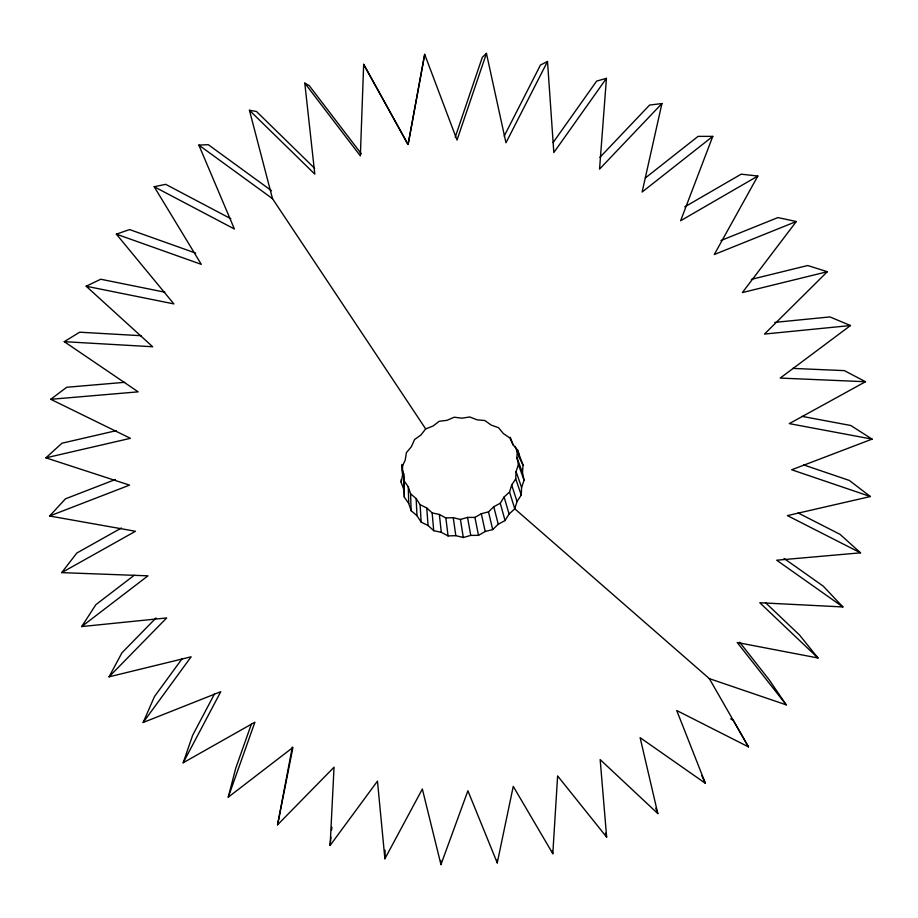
<?xml version="1.0" encoding="UTF-8"?>
<svg xmlns="http://www.w3.org/2000/svg" width="918" height="918" viewBox="0 0 918 918"><rect width="100%" height="100%" fill="white"/><g stroke="black" fill="none" stroke-linecap="round" stroke-linejoin="round"><path stroke-width="1.38" d="M730.648 718.897L733.195 720.182L748.48 746.885L676.738 710.521L705.391 783.306L640.121 737.67L657.816 813.566L600.165 759.599L606.649 837.147L557.616 775.928L552.808 853.683L513.254 786.382L497.246 862.886L467.893 790.777L440.95 864.607L422.349 789.021L384.894 858.766L385.067 850.194M504.177 136.139L540.472 65.017L547.507 61.483L505.967 142.783L486.448 53.393L457.026 140.052L424.69 54.346L408.12 144.447L363.666 64.329L360.349 155.899L304.787 83.125L314.805 174.11L249.432 110.263L256.489 111.503L314.667 168.35M402.336 470.108L403.599 473.55L404.333 497.177L408.728 503.466L411.138 510.695L416.979 515.709L421.144 522.101L428.063 525.521L433.721 530.684L441.283 532.314L448.076 535.928L455.821 535.664L463.315 537.512L470.762 535.389L478.507 535.355L485.209 531.499L492.714 529.583L498.244 524.224L505.061 520.552L509.077 514.023L514.78 508.813L517.029 501.503L521.263 495.066L515.732 478.863L516.054 471.577L518.418 464.634L516.88 457.497L517.339 451.404M521.263 495.066L521.596 487.458L524.086 480.194L522.48 472.736L516.88 457.497M384.894 858.766L377.459 781.126L330.113 845.455L334.049 767.207L277.569 824.823L292.326 747.08M522.48 472.736L523.053 465.082L517.901 451.426M553.141 142.531L596.654 81.082L606.442 78.351L599.546 169.119L661.935 103.539L649.577 105.077L599.913 157.345M330.113 845.455L330.928 837.009M331.605 829.987L331.88 827.175M408.12 144.447L424.69 54.346M403.828 489.558L401.177 482.363L402.623 474.836L402.52 465.059M277.569 824.823L292.934 747.459L228.261 797.18L235.754 768.136L251.348 724.21M661.935 103.539L642.118 192.034L712.77 136.38L698.082 136.369L645.377 177.943M403.599 473.55L404.092 480.837L408.281 486.861L410.587 493.781L416.152 498.577L420.134 504.693L426.744 507.964L432.149 512.91L439.378 514.47L445.85 517.936L453.251 517.683L460.411 519.45L467.526 517.419L474.916 517.396L481.319 513.701L488.491 511.877L493.769 506.747L500.276 503.236L504.108 496.994L509.547 492.002L511.693 485.025L515.732 478.863M455.213 137.172L482.306 57.329L486.448 53.393M228.261 797.18L254.906 722.202L183.187 762.766L192.654 735.272L214.64 693.641M712.77 136.38L680.628 220.733L757.855 176.026L741.159 174.179L684.736 206.871M183.187 762.766L220.756 691.713L143.162 722.489L154.442 696.613L181.993 658.86M402.623 474.836L401.877 467.193L405.194 460.228L406.422 452.631L411.402 446.676L414.523 439.584L420.869 435.029L425.688 428.913L432.998 426.044L439.217 421.293L447.009 420.306L454.226 417.22L462.018 418.183L469.775 416.967L477.062 419.813L484.865 420.536L491.164 425.08L498.52 427.696L503.454 433.64L509.869 437.978L513.128 444.943L518.222 450.715L519.599 458.254L523.053 465.082M143.162 722.489L191.128 656.806L109.07 676.83L121.933 652.836L156.003 617.975M757.855 176.026L714.296 254.516L796.308 221.513L777.913 217.577L720.928 240.527M109.07 676.83L166.674 617.94L81.702 626.569L95.862 604.675L134.326 575.196M606.442 78.351L553.829 152.56L547.507 61.483M796.308 221.513L742.387 292.567L827.313 271.717L807.679 265.52L751.372 279.347M81.702 626.569L147.97 575.838L61.701 572.625L76.848 553.015L121.371 528.034M61.701 572.625L135.474 531.27L49.629 516.008L65.43 498.841L115.438 479.494M827.313 271.717L764.499 334.072L850.504 325.534L780.208 378.067L865.49 381.727L789.296 423.623L872.1 439.125L791.683 469.775L870.379 496.535L787.414 515.606L860.533 552.831L776.697 560.209L842.885 606.947L759.806 602.736L817.984 657.988L737.223 642.508L786.267 704.875L709.327 678.62L514.78 508.813L509.547 492.002M49.629 516.008L129.553 485.129L45.9 457.841L61.965 443.21L116.219 430.68M45.9 457.841L130.425 438.322L50.754 399.307L66.693 387.27L124.664 382.324M50.754 399.307L138.182 391.848L64.26 341.668L79.671 332.201L141.177 335.713M64.26 341.668L152.686 346.752L86.177 286.221L100.75 279.233L164.827 292.188M86.177 286.221L173.881 303.904L116.368 234.147L129.599 229.569L195.672 253.104M116.368 234.147L201.294 264.35L154.178 186.721L165.688 184.346L230.82 218.713M774.735 322.39L829.941 316.917L850.504 325.534M154.178 186.721L234.4 228.995L198.85 145.09L208.283 144.677L271.533 190.726M792.934 368.405L844.376 370.631L865.49 381.727M802.24 416.393L850.825 425.516L872.1 439.125M803.629 464.887L849.322 480.447L870.379 496.535M798.052 512.933L840.027 534.345L860.533 552.831M304.787 83.125L309.24 85.638L361.29 153.834M784.098 558.477L823.274 586.177L842.885 606.947M198.85 145.09L272.508 198.678L425.688 428.913M765.486 602.667L799.498 634.992L817.984 657.988M739.667 642.256L769.261 679.917L786.267 704.875M709.327 678.62L748.48 746.885M407.684 144.069L363.666 64.329M701.742 775.618L705.391 783.306M655.773 808.207L657.816 813.566M515.124 446.309L519.599 458.254M510.293 437.301L513.128 444.943M518.418 464.634L524.086 480.194M516.054 471.577L521.596 487.458M511.693 485.025L517.029 501.503M605.478 833.177L606.649 837.147M504.108 496.994L509.077 514.023M500.276 503.236L505.061 520.552M249.432 110.263L272.508 198.678M493.769 506.747L498.244 524.224M488.491 511.877L492.714 529.583M481.319 513.701L485.209 531.499M552.234 850.975L552.808 853.683M474.916 517.396L478.507 535.355M467.526 517.419L470.762 535.389M460.411 519.45L463.315 537.512M453.251 517.683L455.821 535.664M496.879 860.155L497.246 862.886M445.85 517.936L448.076 535.928M439.378 514.47L441.283 532.314M432.149 512.91L433.721 530.684M426.744 507.964L428.063 525.521M420.134 504.693L421.144 522.101M440.709 860.476L440.95 864.607M416.152 498.577L416.979 515.709M410.587 493.781L411.138 510.695M408.281 486.861L408.728 503.466M404.092 480.837L404.333 497.177M401.854 464.462L401.877 467.193M401.155 479.506L401.177 482.363"/></g></svg>
